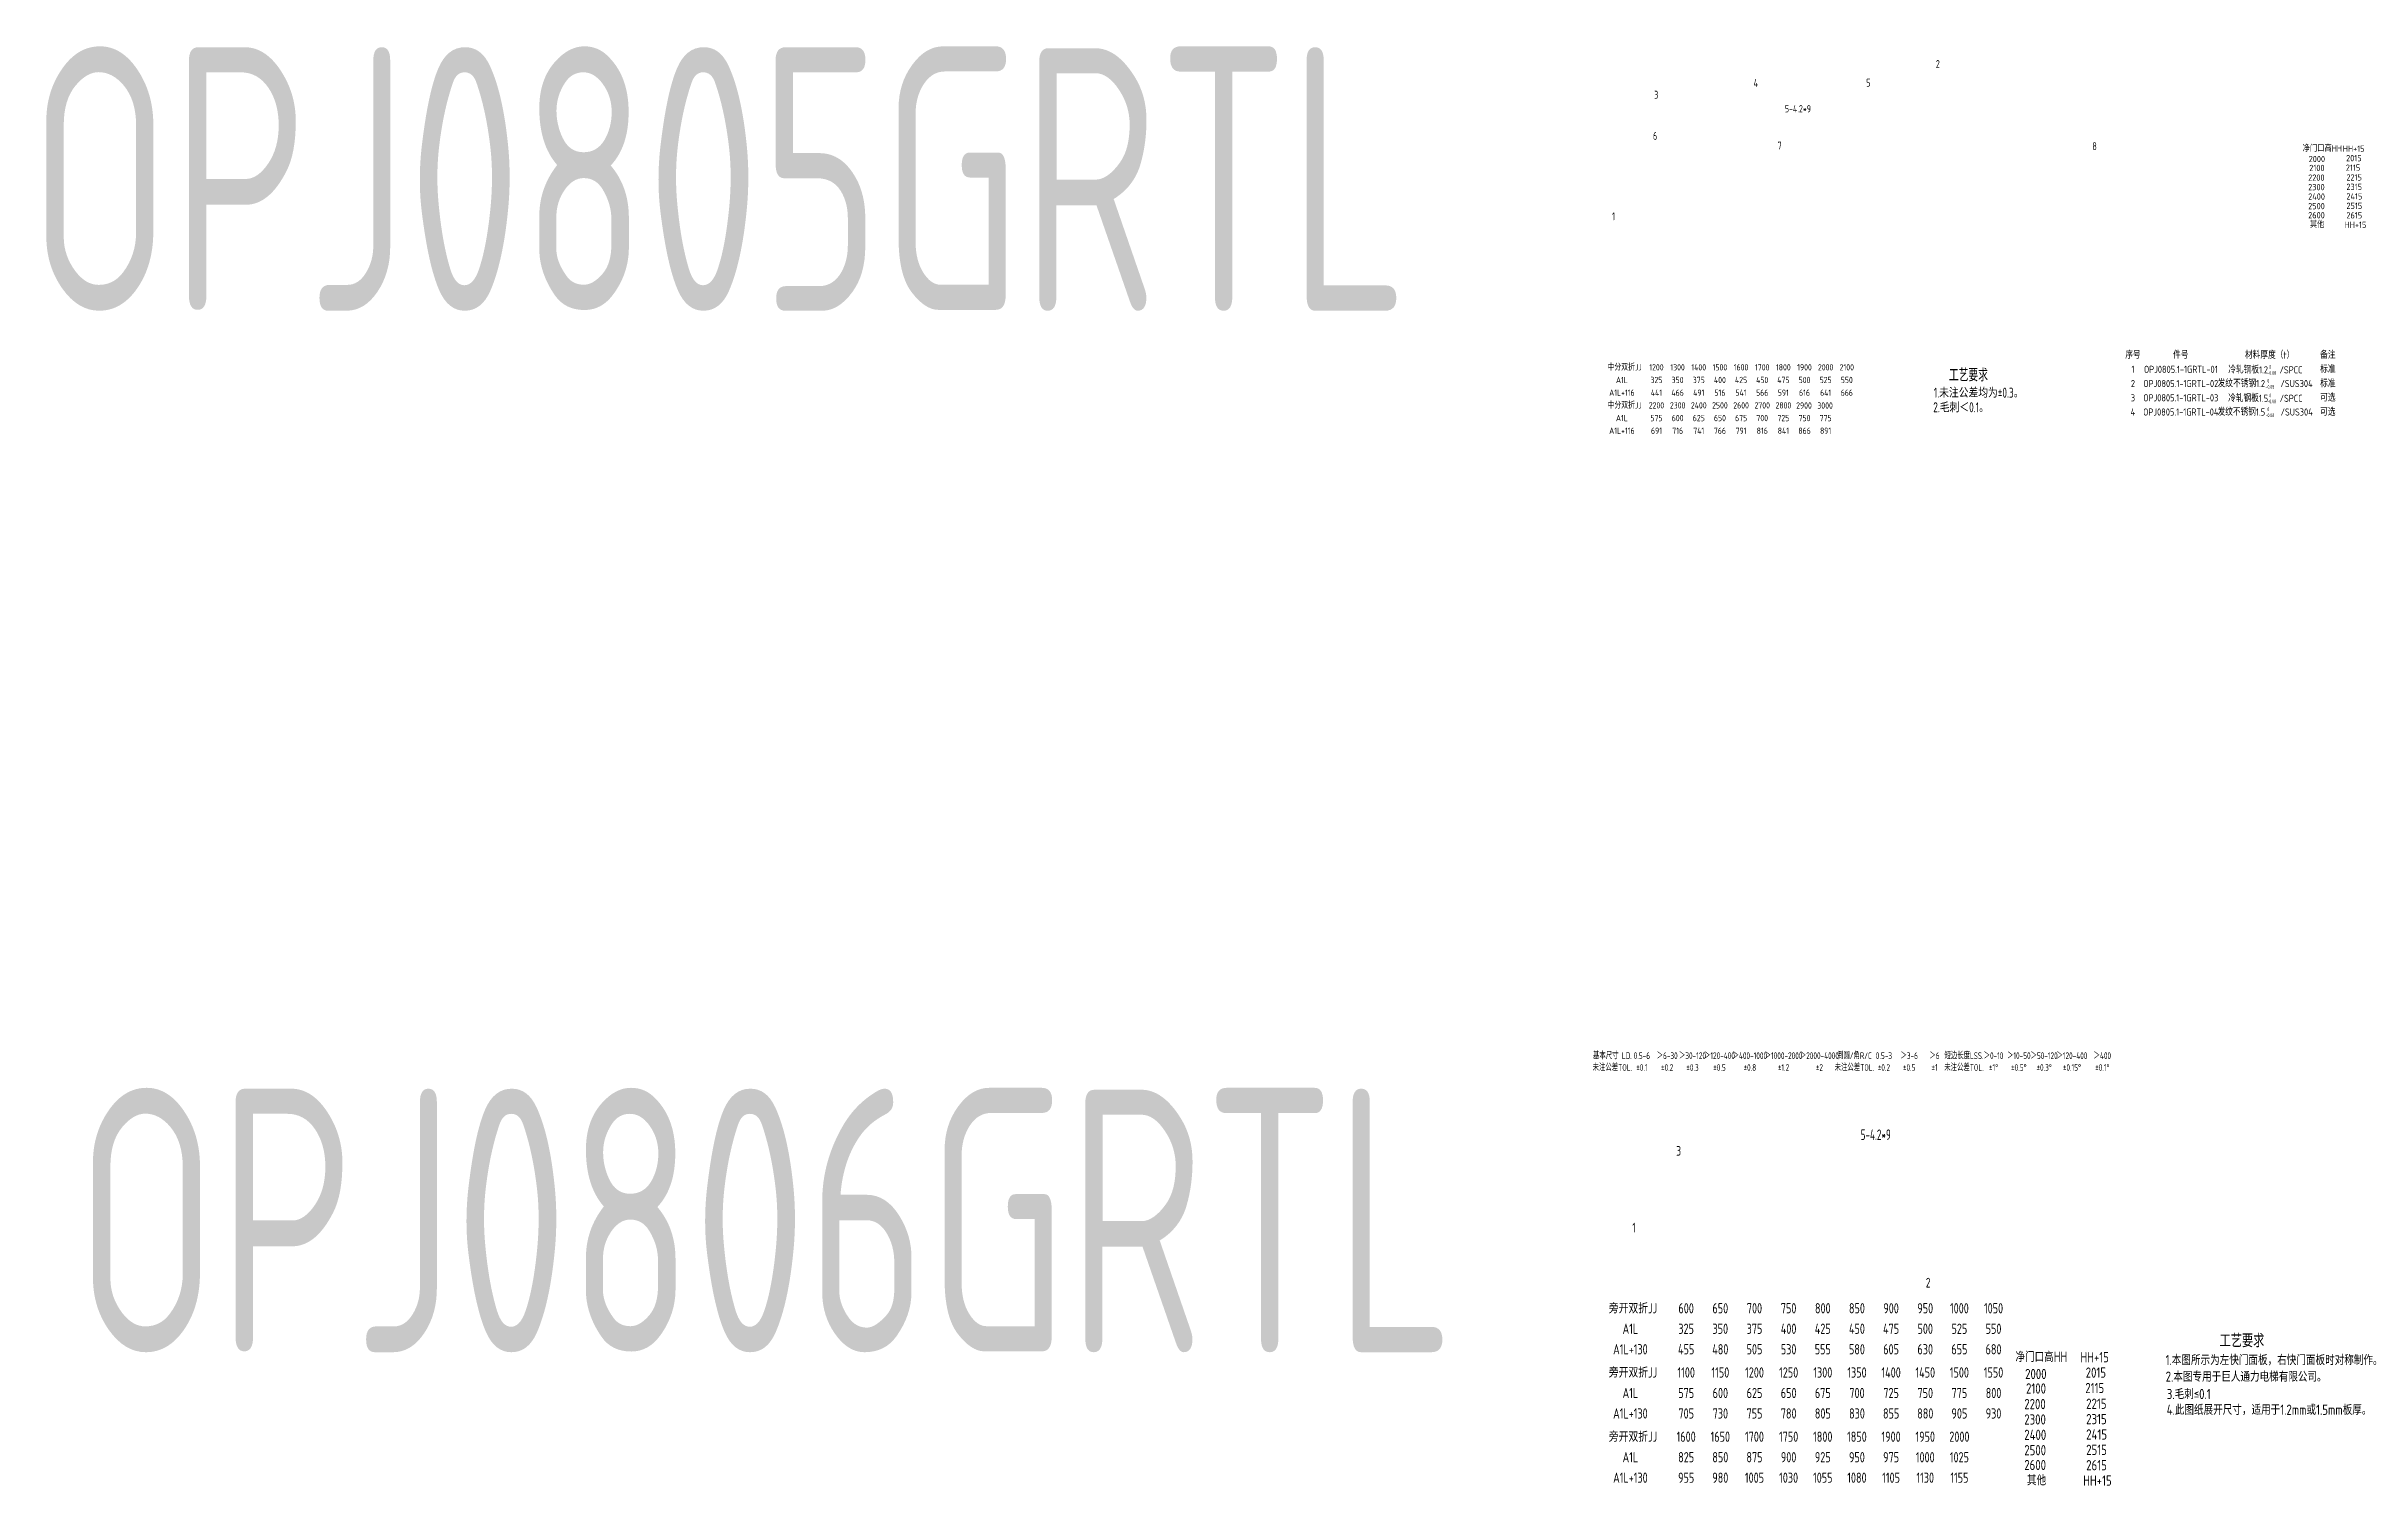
# Model space of a CAD drawing. Header units: inches. Extents: x 14216 to 120088, y -28810 to 23559.
# Drawn here: x 103711 to 112497, y 4391 to 9853 of the extents above; entities that cross this region are included whole.
import ezdxf
from ezdxf.enums import TextEntityAlignment as Align

# ---------------------------------------------------------------- set-up
doc = ezdxf.new("R2010")
doc.units = ezdxf.units.IN
doc.header["$LTSCALE"] = 0.3
doc.header["$MEASUREMENT"] = 0
for name, color, linetype in [('1粗实线', 4, 'Continuous'), ('2', 2, 'Continuous'), ('2细实线', 2, 'Continuous'), ('6', 3, 'Continuous'), ('7', 4, 'Continuous')]:
    doc.layers.add(name, color=color, linetype=linetype)
doc.layers.add('粗实线', color=7, linetype='Continuous', lineweight=30)
doc.styles.add('HZ', font='isocp2.shx', dxfattribs={"width": 0.7, "bigfont": 'hztxt.shx'})

msp = doc.modelspace()

# ---------------------------------------------------------------- texts
at = {"layer": '1粗实线', "color": 4, "style": 'HZ', "width": 0.8}
for s, p in [('3', (109895.4, 5642.7)), ('1', (109728.9, 5351.6)), ('2', (110842.5, 5142.6))]:
    msp.add_text(s, height=36.9, dxfattribs=at).set_placement(p)
at = {"layer": '2', "color": 4, "style": 'HZ', "width": 0.7}
for s, p in [('2', (110880.6, 9770.3)), ('3', (109811.7, 9653.8)), ('4', (110189.3, 9698.4)), ('5', (110616.5, 9699.5)), ('6', (109807.2, 9497.5)), ('7', (110280.2, 9460.9)), ('8', (111474.6, 9458.6)), ('1', (109652.1, 9192.3))]:
    msp.add_text(s, height=30, dxfattribs=at).set_placement(p)
at = {"layer": '2', "style": 'HZ', "width": 0.8}
for s, p in [('序号', (111628.6, 8680.8)), ('1', (111628.6, 8626.8)), ('OPJ0805.1-1GRTL-01', (111810.3, 8626.8)), ('件号', (111810.3, 8680.8)), ('冷轧钢板1.2   /SPCC', (112131, 8624.8)), ('材料厚度（t）', (112147.2, 8680.8)), ('标准', (112368.2, 8626.8)), ('备注', (112368.2, 8680.8)), ('3', (111628.6, 8518.8)), ('2', (111628.6, 8572.8)), ('OPJ0805.1-1GRTL-03', (111810.3, 8518.8)), ('OPJ0805.1-1GRTL-02', (111810.3, 8572.8)), ('发纹不锈钢1.2    /SUS304 ', (112137.5, 8572.8)), ('冷轧钢板1.5   /SPCC', (112131, 8516.8)), ('标准', (112368.2, 8572.8)), ('可选', (112368.2, 8518.8)), ('4', (111628.6, 8464.8)), ('OPJ0805.1-1GRTL-04', (111810.3, 8464.8)), ('发纹不锈钢1.5    /SUS304 ', (112137.5, 8464.8)), ('可选', (112368.2, 8464.8))]:
    msp.add_text(s, height=27, dxfattribs=at).set_placement(p, align=Align.MIDDLE_CENTER)
at = {"layer": '2', "color": 6, "style": 'HZ', "width": 0.75}
for s, p in [('1.未注公差均为±0.3。', (110873, 8519.2)), ('2.毛刺＜0.1。', (110870.8, 8463.8))]:
    msp.add_text(s, height=38, dxfattribs=at).set_placement(p)
at = {"layer": '2', "color": 6, "attachment_point": 5, "style": 'HZ'}
for s, insert, char_height in [('\\A1;OPJ0805GRTL', (106260.7, 9349.2), 1000), ('\\A1;5-4.2*9', (110357.4, 9615.4), 28), ('\\A1;OPJ0806GRTL', (106436.6, 5397.1), 1000)]:
    msp.add_mtext(s, dxfattribs=dict(at, insert=insert, char_height=char_height))
at = {"layer": '2', "char_height": 13.73, "attachment_point": 1, "style": 'HZ'}
for insert in [(112139.1, 8642.7), (112131.9, 8590.2), (112139.1, 8534.7), (112131.9, 8482.2)]:
    msp.add_mtext(' 0\\P-0.08', dxfattribs=dict(at, insert=insert))
at = {"layer": '2细实线', "style": 'HZ', "width": 0.8}
for s, height, p in [('中分双折JJ', 24, (109699.8, 8634.5)), ('1200', 24, (109820.5, 8634.5)), ('1300', 24, (109900.7, 8634.5)), ('1400', 24, (109981, 8634.5)), ('1500', 24, (110061.3, 8634.5)), ('1600', 24, (110141.5, 8634.5)), ('1700', 24, (110221.8, 8634.5)), ('1800', 24, (110302, 8634.5)), ('1900', 24, (110382.3, 8634.5)), ('2000', 24, (110462.5, 8634.5)), ('2100', 24, (110542.8, 8634.5)), ('A1L+116', 24, (109689.4, 8538.2)), ('A1L', 24, (109689.4, 8586.4)), ('325', 24, (109820.5, 8586.4)), ('441', 24, (109820.5, 8538.2)), ('466', 24, (109900.7, 8538.2)), ('350', 24, (109900.7, 8586.4)), ('375', 24, (109981, 8586.4)), ('491', 24, (109981, 8538.2)), ('400', 24, (110061.3, 8586.4)), ('516', 24, (110061.3, 8538.2)), ('425', 24, (110141.5, 8586.4)), ('541', 24, (110141.5, 8538.2)), ('450', 24, (110221.8, 8586.4)), ('566', 24, (110221.8, 8538.2)), ('475', 24, (110302, 8586.4)), ('591', 24, (110302, 8538.2)), ('500', 24, (110382.3, 8586.4)), ('616', 24, (110382.3, 8538.2)), ('525', 24, (110462.5, 8586.4)), ('641', 24, (110462.5, 8538.2)), ('666', 24, (110542.8, 8538.2)), ('550', 24, (110542.8, 8586.4)), ('中分双折JJ', 24, (109699.8, 8490.1)), ('A1L', 24, (109689.4, 8441.9)), ('2200', 24, (109820.6, 8490.1)), ('575', 24, (109820.6, 8441.9)), ('2300', 24, (109900.9, 8490.1)), ('600', 24, (109900.9, 8441.9)), ('2400', 24, (109981.1, 8490.1)), ('625', 24, (109981.1, 8441.9)), ('2500', 24, (110061.4, 8490.1)), ('650', 24, (110061.4, 8441.9)), ('2600', 24, (110141.7, 8490.1)), ('675', 24, (110141.7, 8441.9)), ('2700', 24, (110221.9, 8490.1)), ('700', 24, (110221.9, 8441.9)), ('2800', 24, (110302.2, 8490.1)), ('725', 24, (110302.2, 8441.9)), ('2900', 24, (110380.4, 8489.4)), ('750', 24, (110382.4, 8441.9)), ('3000', 24, (110460.5, 8489.4)), ('775', 24, (110462.5, 8441.9)), ('A1L+116', 24, (109689.4, 8393.8)), ('691', 24, (109820.6, 8393.8)), ('716', 24, (109900.9, 8393.8)), ('741', 24, (109981.1, 8393.8)), ('766', 24, (110061.4, 8393.8)), ('791', 24, (110141.7, 8393.8)), ('816', 24, (110221.9, 8393.8)), ('841', 24, (110302.2, 8393.8)), ('866', 24, (110382.4, 8393.8)), ('891', 24, (110462.5, 8393.8)), ('旁开双折JJ', 38.88, (109731.2, 5063.9)), ('600', 38.88, (109933.2, 5063.9)), ('650', 38.88, (110062.8, 5063.9)), ('700', 38.88, (110192.4, 5063.9)), ('750', 38.88, (110322, 5063.9)), ('800', 38.88, (110451.6, 5063.9)), ('850', 38.88, (110581.2, 5063.9)), ('900', 38.88, (110710.8, 5063.9)), ('950', 38.88, (110840.4, 5063.9)), ('1000', 38.88, (110970, 5063.9)), ('1050', 38.88, (111099.6, 5063.9)), ('A1L+130', 38.88, (109721.6, 4908.3)), ('A1L', 38.88, (109721.6, 4986.1)), ('455', 38.88, (109933.2, 4908.3)), ('325', 38.88, (109933.2, 4986.1)), ('480', 38.88, (110062.8, 4908.3)), ('350', 38.88, (110062.8, 4986.1)), ('375', 38.88, (110192.4, 4986.1)), ('505', 38.88, (110192.4, 4908.3)), ('400', 38.88, (110322, 4986.1)), ('530', 38.88, (110322, 4908.3)), ('425', 38.88, (110451.6, 4986.1)), ('555', 38.88, (110451.6, 4908.3)), ('450', 38.88, (110581.2, 4986.1)), ('580', 38.88, (110581.2, 4908.3)), ('475', 38.88, (110710.8, 4986.1)), ('605', 38.88, (110710.8, 4908.3)), ('630', 38.88, (110840.4, 4908.3)), ('500', 38.88, (110840.4, 4986.1)), ('655', 38.88, (110970, 4908.3)), ('525', 38.88, (110970, 4986.1)), ('680', 38.88, (111099.6, 4908.3)), ('550', 38.88, (111099.6, 4986.1)), ('旁开双折JJ', 38.88, (109731.2, 4820.2)), ('1100', 38.88, (109933.4, 4820.2)), ('1150', 38.88, (110063, 4820.2)), ('1200', 38.88, (110192.6, 4820.2)), ('1250', 38.88, (110322.2, 4820.2)), ('1300', 38.88, (110451.8, 4820.2)), ('1350', 38.88, (110581.4, 4820.2)), ('1400', 38.88, (110711, 4820.2)), ('1450', 38.88, (110840.6, 4820.2)), ('1500', 38.88, (110970, 4820.2)), ('1550', 38.88, (111099.6, 4820.2)), ('A1L', 38.88, (109721.6, 4742.4)), ('575', 38.88, (109933.4, 4742.4)), ('600', 38.88, (110063, 4742.4)), ('625', 38.88, (110192.6, 4742.4)), ('650', 38.88, (110322.2, 4742.4)), ('675', 38.88, (110451.8, 4742.4)), ('700', 38.88, (110581.4, 4742.4)), ('725', 38.88, (110711, 4742.4)), ('750', 38.88, (110840.6, 4742.4)), ('775', 38.88, (110970, 4742.4)), ('800', 38.88, (111099.6, 4742.4)), ('A1L+130', 38.88, (109721.6, 4664.7)), ('705', 38.88, (109933.4, 4664.7)), ('730', 38.88, (110063, 4664.7)), ('755', 38.88, (110192.6, 4664.7)), ('780', 38.88, (110322.2, 4664.7)), ('805', 38.88, (110451.8, 4664.7)), ('830', 38.88, (110581.4, 4664.7)), ('855', 38.88, (110711, 4664.7)), ('880', 38.88, (110840.6, 4664.7)), ('905', 38.88, (110970, 4664.7)), ('930', 38.88, (111099.6, 4664.7)), ('旁开双折JJ', 38.88, (109731.2, 4576.5)), ('1600', 38.88, (109933.2, 4576.5)), ('1650', 38.88, (110062.8, 4576.5)), ('1700', 38.88, (110192.4, 4576.5)), ('1750', 38.88, (110322, 4576.5)), ('1800', 38.88, (110451.6, 4576.5)), ('1850', 38.88, (110581.2, 4576.5)), ('1900', 38.88, (110710.8, 4576.5)), ('1950', 38.88, (110840.4, 4576.5)), ('2000', 38.88, (110970, 4576.5)), ('A1L', 38.88, (109721.6, 4498.7)), ('825', 38.88, (109933.2, 4498.7)), ('850', 38.88, (110062.8, 4498.7)), ('875', 38.88, (110192.4, 4498.7)), ('900', 38.88, (110322, 4498.7)), ('925', 38.88, (110451.6, 4498.7)), ('950', 38.88, (110581.2, 4498.7)), ('975', 38.88, (110710.8, 4498.7)), ('1000', 38.88, (110840.4, 4498.7)), ('1025', 38.88, (110970, 4498.7)), ('A1L+130', 38.88, (109721.6, 4421)), ('955', 38.88, (109933.2, 4421)), ('980', 38.88, (110062.8, 4421)), ('1005', 38.88, (110192.4, 4421)), ('1030', 38.88, (110322, 4421)), ('1055', 38.88, (110451.6, 4421)), ('1080', 38.88, (110581.2, 4421)), ('1105', 38.88, (110710.8, 4421)), ('1130', 38.88, (110840.4, 4421)), ('1155', 38.88, (110970, 4421))]:
    msp.add_text(s, height=height, dxfattribs=at).set_placement(p, align=Align.MIDDLE_CENTER)
at = {"layer": '6', "style": 'HZ', "width": 0.7}
for s, p in [('未注公差TOL.', (109653.2, 5977.5)), ('基本尺寸 LD.', (109653.2, 6022.3)), ('0.5-6', (109765.2, 6022.3)), ('%%P0.1', (109765.2, 5977.5)), ('＞6-30', (109861.2, 6022.3)), ('%%P0.2', (109861.2, 5977.5)), ('＞30-120', (109957.2, 6022.3)), ('%%P0.3', (109957.2, 5977.5)), ('＞120-400', (110059.6, 6022.3)), ('%%P0.5', (110059.6, 5977.5)), ('＞400-1000', (110174.8, 6022.3)), ('%%P0.8', (110174.8, 5977.5)), ('＞1000-2000', (110302.8, 6022.3)), ('%%P1.2', (110302.8, 5977.5)), ('＞2000-4000', (110438.8, 6022.3)), ('%%P2', (110438.8, 5977.5)), ('未注公差TOL.', (110571.6, 5977.5)), ('倒圆/角R/C', (110571.6, 6022.3)), ('0.5-3', (110683.6, 6022.3)), ('%%P0.2', (110683.6, 5977.5)), ('＞3-6', (110779.6, 6022.3)), ('%%P0.5', (110779.6, 5977.5)), ('＞6', (110875.6, 6022.3)), ('%%P1', (110875.6, 5977.5)), ('未注公差TOL.', (110987.6, 5977.5)), ('短边长度LSS.', (110987.6, 6022.3)), ('＞0-10', (111099.6, 6022.3)), ('%%P1%%D', (111099.6, 5977.5)), ('＞10-50', (111195.6, 6022.3)), ('%%P0.5%%D', (111195.6, 5977.5)), ('＞50-120', (111291.6, 6022.3)), ('%%P0.3%%D', (111291.6, 5977.5)), ('＞120-400', (111397.2, 6022.3)), ('%%P0.15%%D', (111397.2, 5977.5)), ('＞400', (111512.4, 6022.3)), ('%%P0.1%%D', (111512.4, 5977.5))]:
    msp.add_text(s, height=25.6, dxfattribs=at).set_placement(p, align=Align.MIDDLE_CENTER)
at = {"layer": '7', "color": 2, "style": 'HZ', "width": 0.85}
for s, height, p in [('净门口高HH', 24, (112272.7, 9453)), ('2000', 24, (112295.5, 9412.9)), ('2100', 24, (112297.7, 9378.9)), ('HH+15', 24, (112424.9, 9452.1)), ('2115', 24, (112436.4, 9380.1)), ('2015', 24, (112437.5, 9416.1)), ('2200', 24, (112293.6, 9342.3)), ('2300', 24, (112293.6, 9306.3)), ('2215', 24, (112438.6, 9343.2)), ('2315', 24, (112438.6, 9307.2)), ('2400', 24, (112293.6, 9270.3)), ('2500', 24, (112293.6, 9234.3)), ('2415', 24, (112438.6, 9271.2)), ('2515', 24, (112438.6, 9235.2)), ('2600', 24, (112293.6, 9199.7)), ('其他', 24, (112299.9, 9164)), ('HH+15', 24, (112431.6, 9163.2)), ('2615', 24, (112438.6, 9199.2)), ('净门口高HH', 38.88, (111182.5, 4860.2)), ('2000', 38.88, (111219.5, 4795.1)), ('HH+15', 38.88, (111429.1, 4858.7)), ('2015', 38.88, (111449.4, 4800.4)), ('2100', 38.88, (111222.9, 4740)), ('2115', 38.88, (111447.7, 4741.9)), ('2200', 38.88, (111216.3, 4680.8)), ('2300', 38.88, (111216.3, 4622.5)), ('2215', 38.88, (111451.2, 4682.2)), ('2315', 38.88, (111451.2, 4623.9)), ('2400', 38.88, (111216.3, 4564.2)), ('2415', 38.88, (111451.2, 4565.6)), ('2500', 38.88, (111216.3, 4505.9)), ('2600', 38.88, (111216.3, 4449.8)), ('2515', 38.88, (111451.2, 4507.3)), ('2615', 38.88, (111451.2, 4448.9)), ('其他', 38.88, (111226.5, 4391.9)), ('HH+15', 38.88, (111439.9, 4390.6))]:
    msp.add_text(s, height=height, dxfattribs=at).set_placement(p)
at = {"layer": '7', "color": 3, "style": 'HZ', "width": 0.85}
msp.add_text('工艺要求', height=50, dxfattribs=at).set_placement((111957.2, 4915.7))
at = {"layer": '7', "color": 6, "style": 'HZ', "width": 0.85}
for s, p in [('1.本图所示为左快门面板，右快门面板时对称制作。', (111752.4, 4848.1)), ('2.本图专用于巨人通力电梯有限公司。', (111752.8, 4785.1)), ('3.毛刺≤0.1', (111757.2, 4719.1)), ('4.此图纸展开尺寸，适用于1.2mm或1.5mm板厚。', (111756.5, 4659.4))]:
    msp.add_text(s, height=38.88, dxfattribs=at).set_placement(p)
at = {"layer": '7', "color": 6, "insert": (110652.6, 5722.5), "char_height": 40, "attachment_point": 5, "style": 'HZ'}
msp.add_mtext('\\A1;5-4.2*9', dxfattribs=at)
at = {"layer": '粗实线', "color": 3, "linetype": 'Continuous', "lineweight": -3, "style": 'HZ', "width": 0.7}
msp.add_text('工艺要求', height=48, dxfattribs=at).set_placement((110930.4, 8581.1))

doc.saveas('drawing.dxf')
